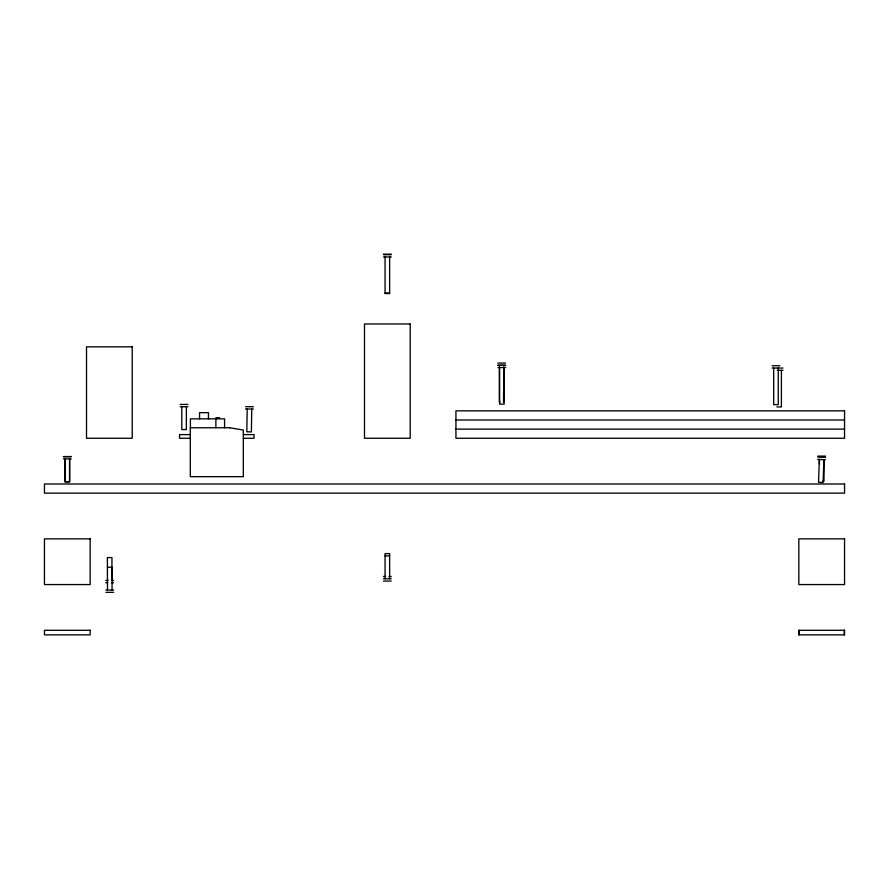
<?xml version="1.0" encoding="UTF-8"?>
<svg xmlns="http://www.w3.org/2000/svg" width="889" height="889" viewBox="0 0 889 889"><rect width="100%" height="100%" fill="white"/><g stroke="black" fill="none" stroke-linecap="round" stroke-linejoin="round"><path stroke-width="1.33" d="M65.019 458.968L65.019 481.827L69.598 481.827L69.598 458.968M247.186 408.962L246.809 431.821L251.387 431.898L251.754 409.04M819.325 459.491L818.547 482.338L823.114 482.494L823.892 459.646M383.459 254.132L391.238 254.132M383.459 254.687L391.238 254.687M383.459 256.977L391.238 256.977M385.059 292.992L389.638 292.992M497.762 363.068L505.541 363.068M497.996 365.257L505.763 365.257M497.762 365.357L505.541 365.357M772.085 365.757L779.853 365.757M497.996 367.546L505.763 367.546M772.085 368.046L782.998 368.046M777.175 370.335L782.998 370.335M500.118 401.928L499.362 401.928L499.362 366.713M503.496 401.928L503.941 366.713M180.189 404.428L187.968 404.428M180.189 406.718L187.968 406.718M776.83 406.906L781.398 406.906L781.398 370.335M215.905 417.697L219.561 417.697M455.935 419.986L844.55 419.986M455.935 429.131L844.55 429.131M190.302 434.61L179.556 434.61L179.556 438.266L190.302 438.266M243.33 434.61L254.076 434.61L254.076 438.266L243.33 438.266M817.802 456.113L825.581 456.113M63.419 456.557L71.198 456.557M63.419 456.679L71.198 456.679M63.419 458.846L71.198 458.968M822.836 481.26L823.981 481.26L823.981 459.746M385.059 555.892L389.638 555.892M107.491 567.204L112.07 567.204L112.07 590.063M383.459 576.472L385.504 576.472M388.882 576.472L391.238 576.472M383.459 578.75L391.238 578.75M105.769 580.439L108.125 580.439M111.503 580.439L113.548 580.439M383.459 581.039L391.238 581.039M105.769 582.717L107.713 582.717M111.603 582.717L113.548 582.717M105.891 590.063L113.67 590.063M105.891 592.352L113.67 592.352M245.62 406.651L253.387 406.784M245.586 408.94L253.354 409.062M817.802 457.146L825.57 457.413M817.724 459.435L825.492 459.702M844.272 630.29L844.272 634.868M819.402 459.746L819.402 463.78M799.111 630.29L799.111 634.868M778.253 368.046L778.253 404.628L773.686 404.628L773.686 368.046M504.163 367.546L504.163 404.117L499.596 404.117L499.596 367.546M389.638 256.421L389.638 293.559L385.059 293.559L385.059 256.421M389.638 578.75L389.638 553.603L385.059 553.603L385.059 578.75M224.584 427.753L224.584 418.841L190.413 418.841L190.413 427.753M215.883 418.841L215.883 427.753M208.471 418.841L208.471 412.663L199.558 412.663L199.558 418.841M186.368 406.718L186.368 429.576L181.789 429.576L181.789 406.718M111.947 580.439L111.947 557.57L107.369 557.57L107.491 590.063M69.598 458.846L69.598 481.705L65.019 481.705L65.019 458.846M410.207 323.974L364.49 323.974L364.49 438.266L410.207 438.266L410.207 323.974M132.228 346.832L86.511 346.832L86.511 438.266L132.228 438.266L132.228 346.832M844.55 410.84L455.935 410.84L455.935 438.266L844.55 438.266L844.55 410.84M229.618 427.753L190.302 427.753L190.302 476.671L243.33 476.671L243.33 430.043L229.618 427.753M844.55 483.994L44.45 483.994L44.45 493.139L844.55 493.139L844.55 483.994M90.167 538.856L44.45 538.856L44.45 584.573L90.167 584.573L90.167 538.856M844.55 538.856L798.833 538.856L798.833 584.573L844.55 584.573L844.55 538.856M90.167 630.29L44.45 630.29L44.45 634.868L90.167 634.868L90.167 630.29M844.55 630.29L798.833 630.29L798.833 634.868L844.55 634.868L844.55 630.29"/></g></svg>
